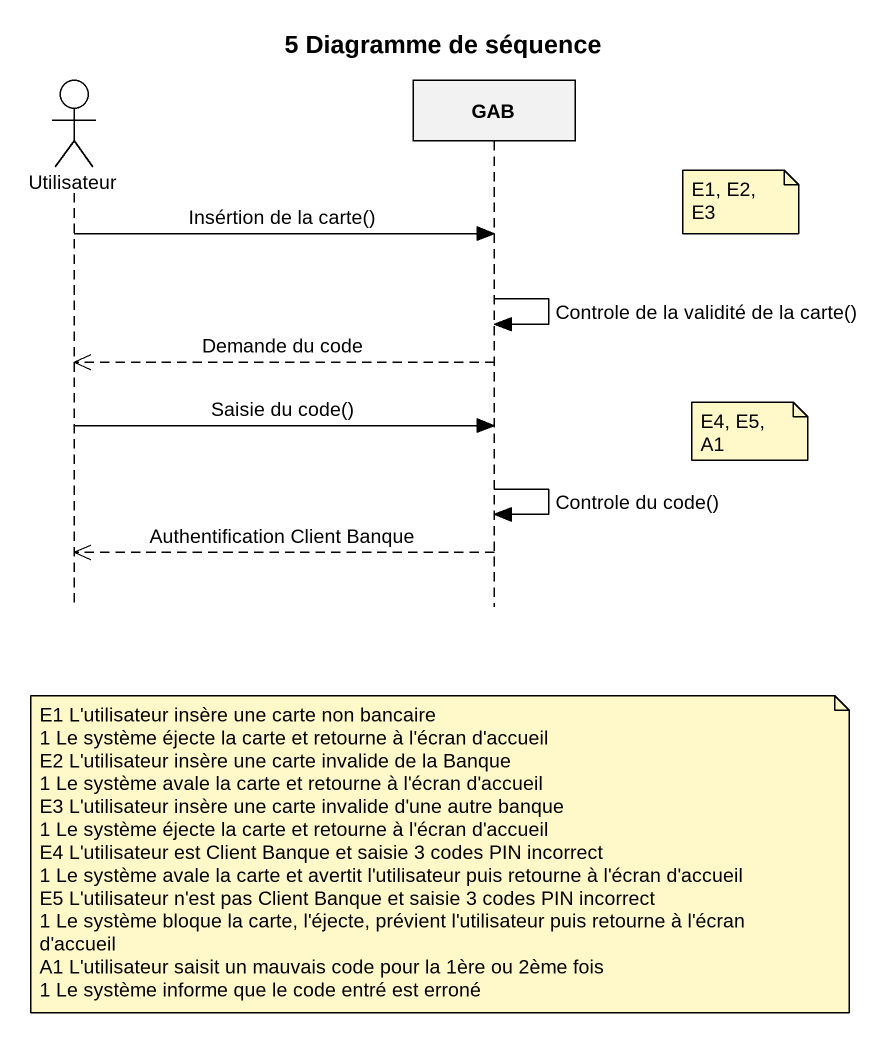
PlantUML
@startuml
title 5 Diagramme de séquence
hide footbox
actor Utilisateur
participant GAB

note right of GAB : E1, E2, E3
Utilisateur -> GAB : Insértion de la carte()
GAB -> GAB : Controle de la validité de la carte()
GAB -->> Utilisateur : Demande du code
Utilisateur -> GAB : Saisie du code()
note right of GAB : E4, E5, A1
GAB -> GAB : Controle du code()
GAB -->> Utilisateur : Authentification Client Banque
note over GAB
  E1 L'utilisateur insère une carte non bancaire
  1 Le système éjecte la carte et retourne à l'écran d'accueil
  E2 L'utilisateur insère une carte invalide de la Banque
  1 Le système avale la carte et retourne à l'écran d'accueil
  E3 L'utilisateur insère une carte invalide d'une autre banque
  1 Le système éjecte la carte et retourne à l'écran d'accueil
  E4 L'utilisateur est Client Banque et saisie 3 codes PIN incorrect
  1 Le système avale la carte et avertit l'utilisateur puis retourne à l'écran d'accueil
  E5 L'utilisateur n'est pas Client Banque et saisie 3 codes PIN incorrect
  1 Le système bloque la carte, l'éjecte, prévient l'utilisateur puis retourne à l'écran d'accueil
  A1 L'utilisateur saisit un mauvais code pour la 1ère ou 2ème fois
  1 Le système informe que le code entré est erroné
end note
@enduml
